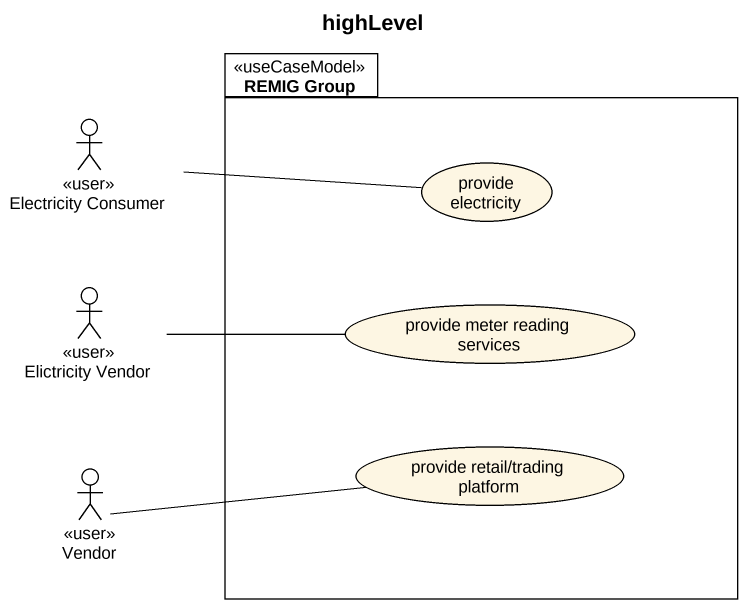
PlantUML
@startuml
title highLevel
package "REMIG Group" as REMIG_Group <<useCaseModel>> {
  usecase "provide electricity" as provide_electricity
  usecase "provide meter reading services" as provide_meter_reading
  usecase "provide retail/trading platform" as provide_retail_trading
}
actor "Electricity Consumer" as Electricity_Consumer <<user>>
actor "Elictricity Vendor" as Elictricity_Vendor <<user>>
actor Vendor <<user>>
Electricity_Consumer -right- provide_electricity
Elictricity_Vendor -right- provide_meter_reading
Vendor -right- provide_retail_trading
@enduml
